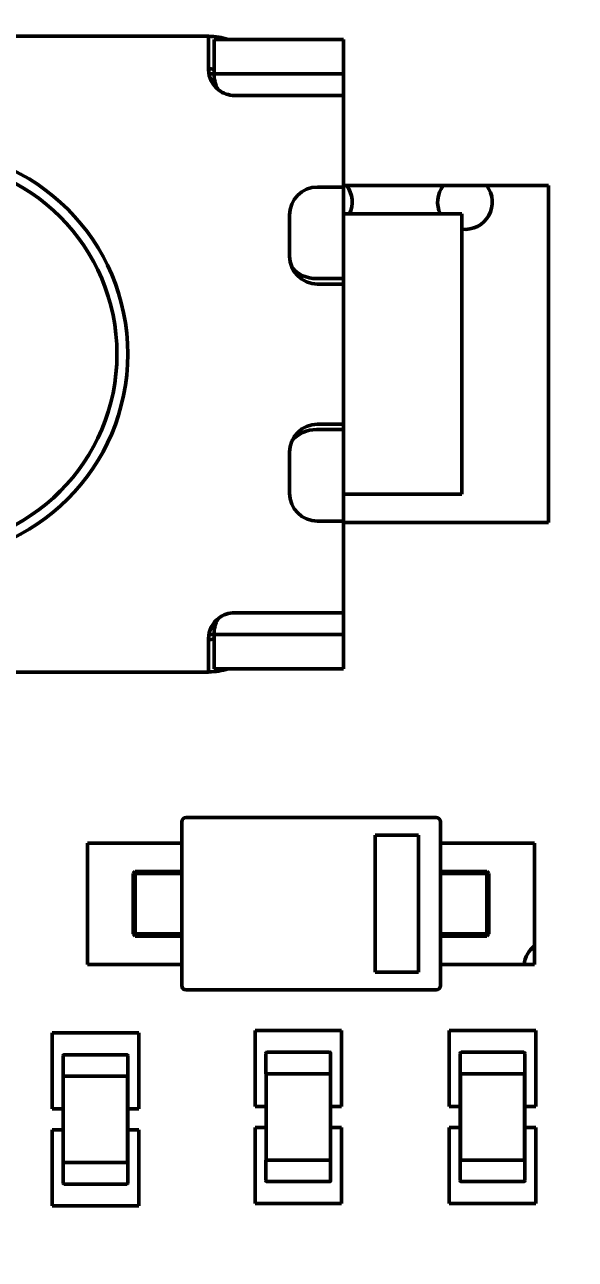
# Model space of a CAD drawing. Header units: millimetres. Extents: x 22 to 202, y 169 to 282.
# Drawn here: x 96.87 to 99.43, y 211.14 to 216.87 of the extents above; entities that cross this region are included whole.
import ezdxf

# ---------------------------------------------------------------- set-up
doc = ezdxf.new("R2010")
doc.units = ezdxf.units.MM
doc.header["$LTSCALE"] = 0.75
doc.layers.add('FD_Dimensions', color=7, linetype='Continuous', lineweight=25)
doc.layers.add('Visible', color=7, linetype='Continuous', lineweight=50)
doc.styles.get("Standard").update_dxf_attribs({"font": 'arial.ttf'})
doc.dimstyles.new('Dim-ISO-25', dxfattribs={"dimtxt": 2.5, "dimasz": 2.5, "dimexe": 1.5, "dimexo": 0, "dimgap": 1, "dimtad": 1, "dimzin": 4, "dimdsep": 46, "dimtxsty": 'Standard', "dimblk": 'OPEN90', "dimcen": 0, "dimazin": 1, "dimtp": 0.1, "dimtm": 0.1, "dimtfac": 0.72, "dimtmove": 0, "dimatfit": 3, "dimfxl": 1, "dimtzin": 4, "dimarcsym": 0})

# ---------------------------------------------------------------- blocks, each defined once
blk = doc.blocks.new('_Open90')
at = {"color": 0, "linetype": 'ByBlock', "lineweight": -2}
for p, q in [((-0.5, 0.5), (0, 0)), ((0, 0), (-1, 0)), ((0, 0), (-0.5, -0.5))]:
    blk.add_line(p, q, dxfattribs=at)
blk = doc.blocks.new('*D39')
at = {"layer": 'Defpoints', "color": 0, "transparency": 16777216}
for p in [(91.851481, 219.885579), (39.845512, 191.385202), (126.699789, 191.385202)]:
    blk.add_point(p, dxfattribs=at)
at = {"layer": 'FD_Dimensions', "color": 0, "lineweight": -2, "transparency": 16777216}
for p, q in [((91.851481, 219.885579), (38.345512, 219.885579)), ((39.845512, 217.385579), (39.845512, 193.885202)), ((126.699789, 191.385202), (38.345512, 191.385202))]:
    blk.add_line(p, q, dxfattribs=at)
at = {"layer": 'FD_Dimensions', "color": 0, "lineweight": -2, "transparency": 16777216, "xscale": 2.5, "yscale": 2.5, "zscale": 2.5}
for p, rotation in [((39.845512, 219.885579), 90), ((39.845512, 191.385202), 270)]:
    blk.add_blockref('_Open90', p, dxfattribs=dict(at, rotation=rotation))
at = {"layer": 'FD_Dimensions', "color": 0, "transparency": 16777216, "insert": (37.568245, 204.532394), "char_height": 2.5, "attachment_point": 5, "rotation": 90}
blk.add_mtext('28.50mm', dxfattribs=at)

msp = doc.modelspace()

# ---------------------------------------------------------------- linework, layer by layer
at = {"layer": 'Visible'}
for p, q in [((97.7274, 216.8174), (95.0774, 216.8174)), ((97.7274, 216.6624), (97.7274, 216.8174)), ((97.7524, 216.6424), (97.7524, 216.8024)), ((97.7524, 216.8024), (98.3524, 216.8024)), ((98.3524, 216.8024), (98.3524, 216.6424)), ((97.729, 216.6424), (97.7524, 216.6424)), ((97.7524, 216.6424), (98.3524, 216.6424)), ((98.3524, 216.6424), (98.3524, 216.5424)), ((98.3524, 216.5424), (97.8474, 216.5424)), ((98.3524, 216.5424), (98.3524, 216.1174)), ((98.2324, 216.1174), (98.3524, 216.1174)), ((99.3038, 216.124), (98.3524, 216.124)), ((98.3524, 216.1174), (98.3524, 215.6924)), ((99.3038, 214.5608), (99.3038, 216.124)), ((98.1024, 215.7974), (98.1024, 215.9874)), ((98.3524, 215.9924), (98.9024, 215.9924)), ((98.9024, 214.6924), (98.9024, 215.9924)), ((98.2274, 215.6924), (98.3524, 215.6924)), ((98.3524, 215.6674), (98.3524, 215.6924)), ((98.3524, 215.6674), (98.2324, 215.6674)), ((98.3524, 215.0174), (98.3524, 215.6674)), ((98.2324, 215.0174), (98.3524, 215.0174)), ((98.3524, 214.9924), (98.3524, 215.0174)), ((98.3524, 214.9924), (98.2274, 214.9924)), ((98.3524, 214.9924), (98.3524, 214.5674)), ((98.1024, 214.6974), (98.1024, 214.8874)), ((98.9024, 214.6924), (98.3524, 214.6924)), ((98.3524, 214.5674), (98.2324, 214.5674)), ((98.3524, 214.5674), (98.3524, 214.1424)), ((98.3524, 214.5608), (99.3038, 214.5608)), ((97.8474, 214.1424), (98.3524, 214.1424)), ((98.3524, 214.1424), (98.3524, 214.0424)), ((97.7524, 214.0424), (97.729, 214.0424)), ((98.3524, 214.0424), (97.7524, 214.0424)), ((97.7524, 213.8824), (97.7524, 214.0424)), ((98.3524, 214.0424), (98.3524, 213.8824)), ((97.7274, 213.8674), (97.7274, 214.0224)), ((95.0774, 213.8674), (97.7274, 213.8674)), ((97.7524, 213.8824), (98.3524, 213.8824)), ((97.6027, 212.4127), (97.6027, 213.1723)), ((97.6227, 213.1923), (98.7822, 213.1923)), ((98.8022, 213.1723), (98.8022, 212.4127)), ((97.1659, 213.0741), (97.1659, 212.5109)), ((97.6027, 213.0741), (97.1659, 213.0741)), ((98.7004, 213.1104), (98.5004, 213.1104)), ((98.5004, 213.1104), (98.5004, 212.4746)), ((98.7004, 212.4746), (98.7004, 213.1104)), ((99.239, 213.0741), (98.8022, 213.0741)), ((99.239, 212.5109), (99.239, 213.0741)), ((97.3774, 212.9325), (97.3875, 212.9425)), ((97.3875, 212.9425), (97.6027, 212.9425)), ((97.3875, 212.9325), (97.3875, 212.9425)), ((98.8022, 212.9425), (99.0174, 212.9425)), ((99.0174, 212.9425), (99.0174, 212.9325)), ((99.0275, 212.9325), (99.0174, 212.9425)), ((97.3774, 212.6525), (97.3774, 212.9325)), ((97.3774, 212.9325), (97.3875, 212.9325)), ((97.3875, 212.9325), (97.3875, 212.6525)), ((97.6027, 212.9325), (97.3875, 212.9325)), ((99.0174, 212.9325), (98.8022, 212.9325)), ((99.0174, 212.6525), (99.0174, 212.9325)), ((99.0275, 212.9325), (99.0174, 212.9325)), ((99.0275, 212.9325), (99.0275, 212.6525)), ((97.3774, 212.6525), (97.3875, 212.6425)), ((97.3774, 212.6525), (97.3875, 212.6525)), ((97.3875, 212.6525), (97.6027, 212.6525)), ((97.3875, 212.6425), (97.3875, 212.6525)), ((97.6027, 212.6425), (97.3875, 212.6425)), ((98.8022, 212.6525), (99.0174, 212.6525)), ((99.0174, 212.6425), (98.8022, 212.6425)), ((99.0174, 212.6525), (99.0174, 212.6425)), ((99.0275, 212.6525), (99.0174, 212.6525)), ((99.0275, 212.6525), (99.0174, 212.6425)), ((97.1659, 212.5109), (97.6027, 212.5109)), ((98.8022, 212.5109), (99.239, 212.5109)), ((98.5004, 212.4746), (98.7004, 212.4746)), ((98.7822, 212.3927), (97.6227, 212.3927)), ((97.9427, 212.2042), (97.9427, 211.8527)), ((98.3443, 212.2042), (97.9427, 212.2042)), ((98.3443, 211.8527), (98.3443, 212.2042)), ((98.8434, 212.2042), (98.8434, 211.8527)), ((99.245, 212.2042), (98.8434, 212.2042)), ((99.245, 211.8527), (99.245, 212.2042)), ((97.0017, 212.1933), (97.0017, 211.8418)), ((97.4032, 212.1933), (97.0017, 212.1933)), ((97.4032, 211.8418), (97.4032, 212.1933)), ((97.0525, 211.9925), (97.0525, 212.0875)), ((97.0575, 212.0925), (97.3475, 212.0925)), ((97.3525, 212.0875), (97.3525, 211.9925)), ((97.9935, 212.0034), (97.9935, 212.0984)), ((97.9985, 212.1034), (98.2885, 212.1034)), ((98.2935, 212.0984), (98.2935, 212.0034)), ((98.8942, 212.0034), (98.8942, 212.0984)), ((98.8992, 212.1034), (99.1892, 212.1034)), ((99.1942, 212.0984), (99.1942, 212.0034)), ((97.0525, 211.9925), (97.0575, 211.9925)), ((97.053, 211.9925), (97.053, 211.5925)), ((97.0535, 211.5925), (97.0535, 211.9925)), ((97.0575, 211.9925), (97.3475, 211.9925)), ((97.3325, 211.9925), (97.0725, 211.9925)), ((97.3475, 211.9925), (97.3525, 211.9925)), ((97.3515, 211.9925), (97.3515, 211.5925)), ((97.352, 211.5925), (97.352, 211.9925)), ((97.9935, 212.0034), (97.9985, 212.0034)), ((97.994, 212.0034), (97.994, 211.6034)), ((97.9945, 211.6034), (97.9945, 212.0034)), ((97.9985, 212.0034), (98.2885, 212.0034)), ((98.2735, 212.0034), (98.0135, 212.0034)), ((98.2885, 212.0034), (98.2935, 212.0034)), ((98.2925, 212.0034), (98.2925, 211.6034)), ((98.293, 211.6034), (98.293, 212.0034)), ((98.8942, 212.0034), (98.8992, 212.0034)), ((98.8947, 212.0034), (98.8947, 211.6034)), ((98.8952, 211.6034), (98.8952, 212.0034)), ((98.8992, 212.0034), (99.1892, 212.0034)), ((99.1742, 212.0034), (98.9142, 212.0034)), ((99.1892, 212.0034), (99.1942, 212.0034)), ((99.1932, 212.0034), (99.1932, 211.6034)), ((99.1937, 211.6034), (99.1937, 212.0034)), ((97.0017, 211.8418), (97.053, 211.8418)), ((97.352, 211.8418), (97.4032, 211.8418)), ((97.9427, 211.8527), (97.994, 211.8527)), ((98.293, 211.8527), (98.3443, 211.8527)), ((98.8434, 211.8527), (98.8947, 211.8527)), ((99.1937, 211.8527), (99.245, 211.8527)), ((97.0017, 211.7432), (97.0017, 211.3917)), ((97.053, 211.7432), (97.0017, 211.7432)), ((97.4032, 211.7432), (97.352, 211.7432)), ((97.4032, 211.3917), (97.4032, 211.7432)), ((97.9427, 211.7542), (97.9427, 211.4026)), ((97.994, 211.7542), (97.9427, 211.7542)), ((98.3443, 211.7542), (98.293, 211.7542)), ((98.3443, 211.4026), (98.3443, 211.7542)), ((98.8434, 211.7542), (98.8434, 211.4026)), ((98.8947, 211.7542), (98.8434, 211.7542)), ((99.245, 211.7542), (99.1937, 211.7542)), ((99.245, 211.4026), (99.245, 211.7542)), ((97.0525, 211.4975), (97.0525, 211.5925)), ((97.0575, 211.5925), (97.0525, 211.5925)), ((97.3475, 211.5925), (97.0575, 211.5925)), ((97.0725, 211.5925), (97.3325, 211.5925)), ((97.3525, 211.5925), (97.3475, 211.5925)), ((97.3525, 211.5925), (97.3525, 211.4975)), ((97.9935, 211.5084), (97.9935, 211.6034)), ((97.9985, 211.6034), (97.9935, 211.6034)), ((98.2885, 211.6034), (97.9985, 211.6034)), ((98.0135, 211.6034), (98.2735, 211.6034)), ((98.2935, 211.6034), (98.2885, 211.6034)), ((98.2935, 211.6034), (98.2935, 211.5084)), ((98.8942, 211.5084), (98.8942, 211.6034)), ((98.8992, 211.6034), (98.8942, 211.6034)), ((99.1892, 211.6034), (98.8992, 211.6034)), ((98.9142, 211.6034), (99.1742, 211.6034)), ((99.1942, 211.6034), (99.1892, 211.6034)), ((99.1942, 211.6034), (99.1942, 211.5084)), ((97.3475, 211.4925), (97.0575, 211.4925)), ((98.2885, 211.5034), (97.9985, 211.5034)), ((99.1892, 211.5034), (98.8992, 211.5034)), ((97.9427, 211.4026), (98.3443, 211.4026)), ((98.8434, 211.4026), (99.245, 211.4026)), ((97.0017, 211.3917), (97.4032, 211.3917))]:
    msp.add_line(p, q, dxfattribs=at)
at = {"layer": 'Visible', "extrusion": (0, 0, -1)}
for radius in [0.95, 0.9]:
    msp.add_circle((-96.4024, 215.3424), radius, dxfattribs=at)
at = {"layer": 'Visible'}
for centre, radius, start, end in [((97.7117, 216.4198), 0.3976, 74.208, 87.744), ((97.7124, 216.4274), 0.2399, 80.4254, 86.4338), ((97.8474, 216.6624), 0.12, 180, 232.3416), ((97.9024, 216.6424), 0.15, 180, 208.9886), ((98.2665, 216.0475), 0.1267, 334.2298, 37.0991), ((98.9164, 216.0475), 0.1267, 142.9006, 205.7704), ((98.9164, 216.0475), 0.1267, 263.6156, 37.0994), ((98.2324, 215.7974), 0.13, 180, 270), ((98.2274, 215.8424), 0.15, 220.6176, 270), ((98.2324, 214.8874), 0.13, 90, 180), ((98.2274, 214.8424), 0.15, 90, 139.3824), ((97.8474, 214.0224), 0.12, 127.6584, 180), ((97.9024, 214.0424), 0.15, 151.0114, 180), ((97.7124, 214.2574), 0.2399, 273.5662, 279.5746), ((97.7117, 214.265), 0.3976, 272.256, 285.792), ((99.3167, 212.4966), 0.1267, 127.8235, 173.499), ((97.3475, 212.0875), 0.005, 0, 90), ((98.2885, 212.0984), 0.005, 0, 90), ((99.1892, 212.0984), 0.005, 0, 90), ((97.0575, 211.4975), 0.005, 180, 270), ((97.9985, 211.5084), 0.005, 180, 270), ((98.8992, 211.5084), 0.005, 180, 270)]:
    msp.add_arc(centre, radius, start, end, dxfattribs=at)
at = {"layer": 'Visible', "extrusion": (0, 0, -1)}
for centre, radius, start, end in [((-97.8474, 216.6624), 0.12, 270, 307.6585), ((-98.2324, 215.9874), 0.13, 0, 90), ((-98.2324, 214.6974), 0.13, 270, 0), ((-97.8474, 214.0224), 0.12, 52.3415, 90), ((-97.6227, 213.1723), 0.02, 0, 90), ((-98.7822, 213.1723), 0.02, 90, 180), ((-97.6227, 212.4127), 0.02, 270, 0), ((-98.7822, 212.4127), 0.02, 180, 270), ((-97.0575, 212.0875), 0.005, 0, 90), ((-97.9985, 212.0984), 0.005, 0, 90), ((-98.8992, 212.0984), 0.005, 0, 90), ((-97.3475, 211.4975), 0.005, 180, 270), ((-98.2885, 211.5084), 0.005, 180, 270), ((-99.1892, 211.5084), 0.005, 180, 270)]:
    msp.add_arc(centre, radius, start, end, dxfattribs=at)

# ---------------------------------------------------------------- dimensions: what is measured, and where the dimension line sits
at = {"layer": 'FD_Dimensions'}
dim = msp.add_linear_dim(base=(39.8455, 191.3852), p1=(91.8515, 219.8856), p2=(126.6998, 191.3852), angle=90, dimstyle='Dim-ISO-25', override={"dimlfac": 1, "dimpost": 'mm'}, dxfattribs=at)
dim.commit()
dim.dimension.update_dxf_attribs({"geometry": '*D39', "text_midpoint": (39.8455, 204.5324), "dimtype": 160})

doc.saveas('drawing.dxf')
